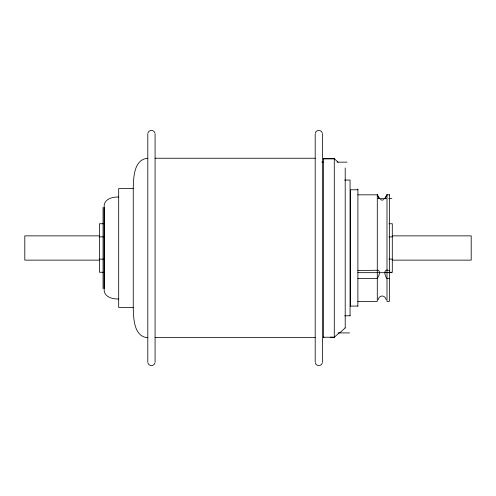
<?xml version="1.0" encoding="UTF-8"?>
<svg xmlns="http://www.w3.org/2000/svg" width="496" height="496" viewBox="0 0 496 496"><rect width="100%" height="100%" fill="white"/><g stroke="black" fill="none" stroke-linecap="round" stroke-linejoin="round"><path stroke-width="0.74" d="M147.802 337.764C133.684 336.61 133.554 318.165 133.244 307.439L133.244 188.561C133.554 177.835 133.684 159.39 147.802 158.236M155.006 362.756C154.43 366.538 148.434 366.525 147.87 362.743M322.406 362.756C321.83 366.538 315.834 366.525 315.27 362.743M147.87 133.257C148.434 129.475 154.43 129.462 155.006 133.244M315.27 133.257C315.834 129.475 321.83 129.462 322.406 133.244M389.422 194.835L386.992 194.835L384.791 198.567L385.305 197.91M386.992 194.835L385.38 197.805M378.113 299.627C379.291 294.804 384.946 294.711 386.142 299.584M339.741 332.915L345.204 327.85M339.121 332.915L334.285 337.243L323.367 337.243L324.049 337.243M383.848 199.535L382.143 200.229L380.358 199.473M118.687 197.055C112.549 196.67 103.738 199.132 104.129 206.758L104.129 289.242C103.738 296.868 112.549 299.33 118.687 298.945M344.695 315.816L350.058 315.747M155.081 158.236L315.202 158.236M323.367 158.732L334.285 158.732L338.111 162.149M323.367 158.794L334.285 158.794M321.811 162.149L323.336 162.149M337.063 162.149L346.977 162.149M344.695 180.067L350.058 180.067L350.058 315.933M133.244 188.561L118.687 188.561L118.687 307.439L133.244 307.439M357.883 189.776L350.604 189.776L350.604 306.224M357.895 194.835L377.289 194.835L378.02 196.354M377.977 198.648L386.471 198.648M388.783 198.648L391.871 198.648M103.366 223.739L99.423 223.739L99.423 272.261L103.366 272.261M388.963 223.739L392.299 223.739L392.299 272.261L388.963 272.261M99.101 235.867L24.8 235.867L24.8 260.133L99.101 260.133M392.355 235.867L471.2 235.867L471.2 260.133L392.355 260.133M99.423 236.883L103.366 236.883M388.963 236.883L392.299 236.883M99.423 259.117L103.366 259.117M388.963 259.117L392.299 259.117M357.907 270.475L378.045 270.258L379.13 271.039L379.564 272.676L378.969 275.292L377.289 278.554L357.895 278.554M389.422 270.475C382.918 268.138 384.512 275.633 386.992 278.554A11.154 9.145 0 0 0 388.814 278.678L389.267 278.684M357.907 272.676L391.871 272.676M357.883 301.376L377.289 301.376L377.289 194.624M350.604 306.069L357.883 306.069M338.092 332.915L349.525 332.915M330.193 337.243L333.603 337.243M155.081 337.441L315.202 337.441M379.167 198.164L379.527 198.611L379.018 197.966M379.111 198.096L378.498 197.185M378.969 197.898L378.758 197.6M378.708 197.526L377.555 195.418M378.448 197.11L378.095 196.484M377.493 195.294L377.289 194.835M389.422 194.624L389.422 301.376L386.992 301.376L386.992 194.624M357.907 188.951L357.883 306.224M345.204 167.939L345.204 328.061M334.285 158.236L334.285 337.764M323.367 158.236L323.367 337.764M322.481 133.976L322.481 362.024M315.202 133.976L315.202 362.024M155.081 133.976L155.081 362.024M147.802 133.976L147.802 362.024M104.278 207.365L104.278 288.635M103.063 207.365L103.063 288.635"/></g></svg>
